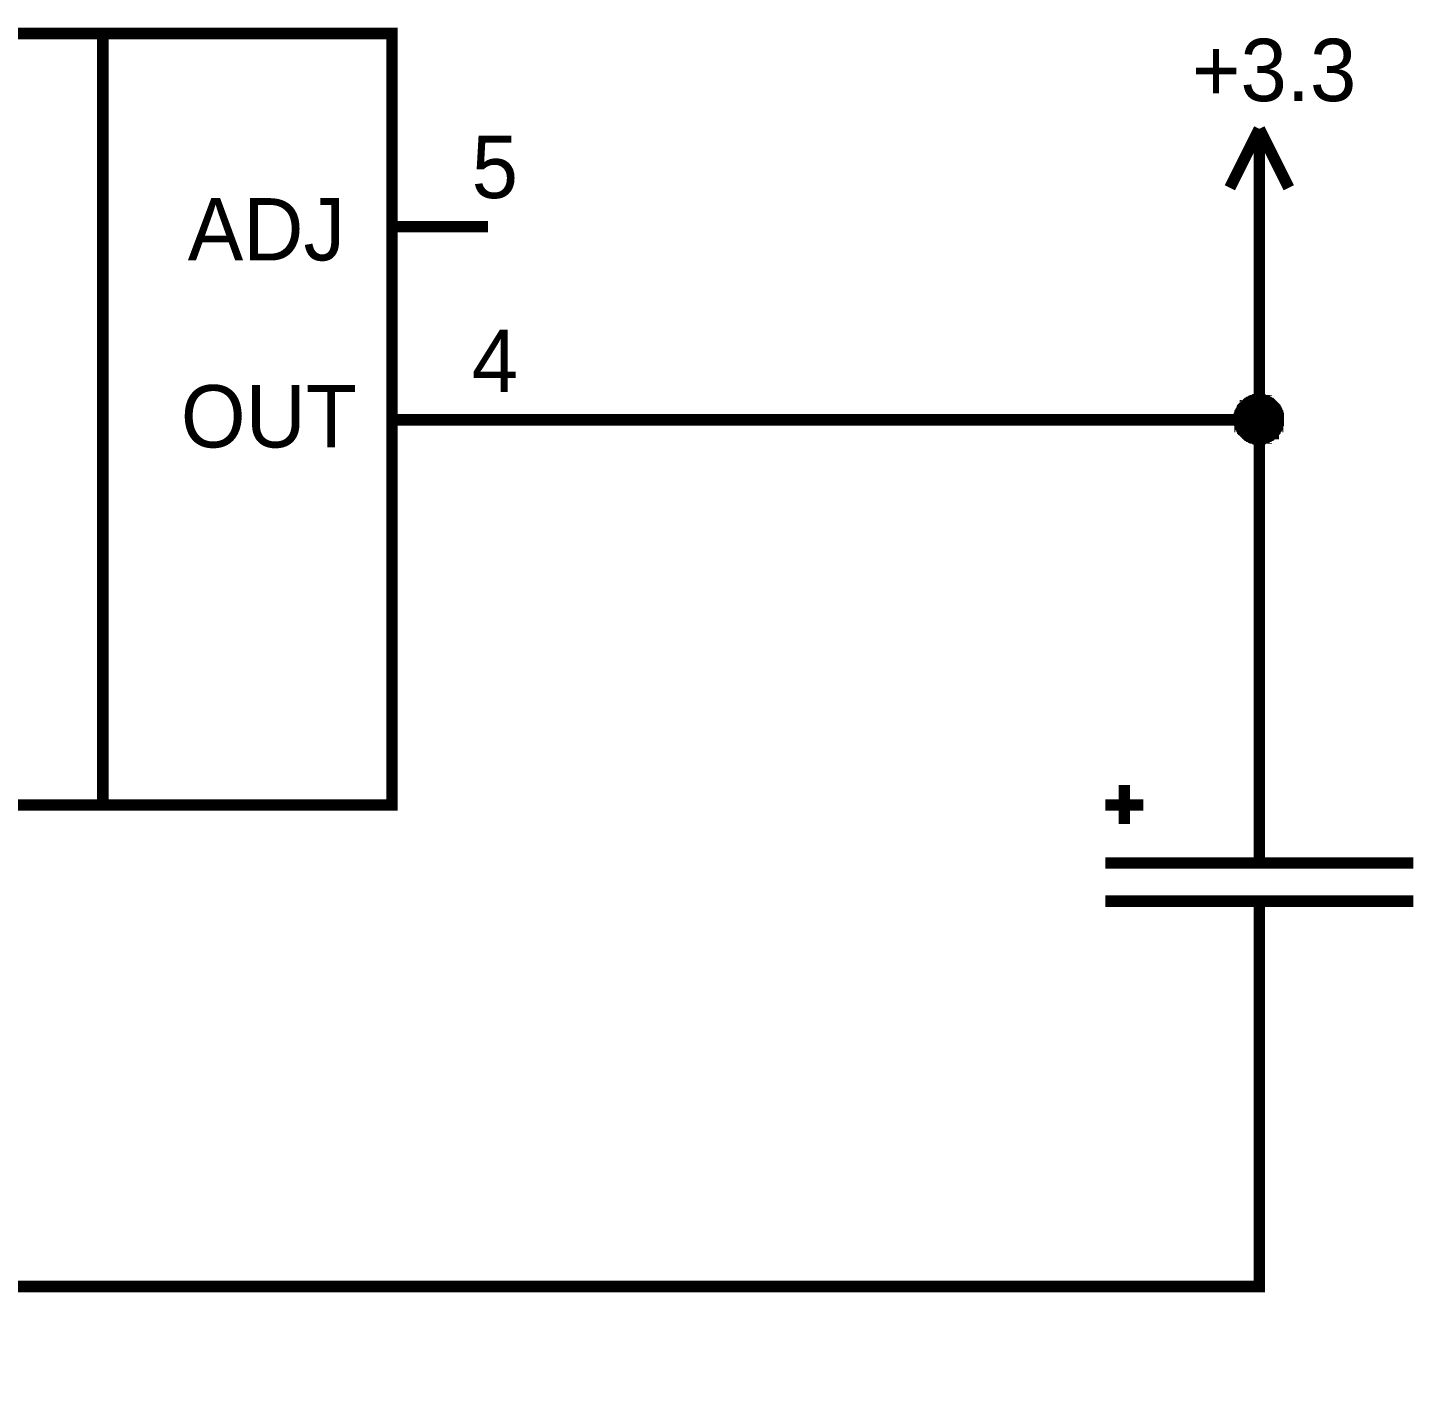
# Model space of a CAD drawing. Header units: millimetres. Extents: x 0 to 841, y 0 to 594.
# Drawn here: x 250.07 to 286.17, y 52.83 to 88.14 of the extents above; entities that cross this region are included whole.
import ezdxf

# ---------------------------------------------------------------- set-up
doc = ezdxf.new("R2010")
doc.units = ezdxf.units.MM
doc.layers.add('Sheet', color=255, linetype='Continuous')

msp = doc.modelspace()

# ---------------------------------------------------------------- linework, layer by layer
at = {"layer": 'Sheet', "const_width": 0.3}
msp.add_lwpolyline([(234.527, 87.995), (259.522, 87.995), (259.522, 67.984), (234.527, 67.984), (234.527, 87.995)], close=True, dxfattribs=at)
at = {"layer": 'Sheet'}
for points, const_width in [([(252.022, 87.995), (252.022, 67.984)], 0.3), ([(282.025, 85.525), (281.262, 83.997)], 0.3), ([(282.025, 85.525), (282.789, 83.997)], 0.3), ([(282.025, 82.987), (282.025, 85.525)], 0.3), ([(259.522, 82.987), (262.015, 82.987)], 0.3), ([(282.025, 68.995), (282.025, 77.978), (282.025, 82.987)], 0.3), ([(281.509, 77.978), (281.509, 78.001), (281.509, 78.023), (281.509, 78.068), (281.509, 78.091), (281.531, 78.113), (281.531, 78.135), (281.531, 78.158), (281.554, 78.18), (281.554, 78.203), (281.576, 78.225), (281.576, 78.248), (281.598, 78.27), (281.598, 78.293), (281.621, 78.315), (281.643, 78.338), (281.666, 78.338), (281.666, 78.36), (281.688, 78.382), (281.711, 78.405), (281.733, 78.405), (281.756, 78.427), (281.778, 78.427), (281.801, 78.45), (281.823, 78.45), (281.845, 78.472), (281.868, 78.472), (281.89, 78.472), (281.913, 78.495), (281.935, 78.495), (281.98, 78.495), (282.003, 78.495), (282.025, 78.495)], 0.3), ([(281.509, 77.978), (281.509, 78.001), (281.509, 78.023), (281.509, 78.068), (281.509, 78.091), (281.531, 78.113), (281.531, 78.135), (281.531, 78.158), (281.554, 78.18), (281.554, 78.203), (281.576, 78.225), (281.576, 78.248), (281.598, 78.27), (281.598, 78.293), (281.621, 78.315), (281.643, 78.338), (281.666, 78.338), (281.666, 78.36), (281.688, 78.382), (281.711, 78.405), (281.733, 78.405), (281.756, 78.427), (281.778, 78.427), (281.801, 78.45), (281.823, 78.45), (281.845, 78.472), (281.868, 78.472), (281.89, 78.472), (281.913, 78.495), (281.935, 78.495), (281.98, 78.495), (282.003, 78.495), (282.025, 78.495)], 0.3), ([(281.509, 77.978), (281.509, 78.001), (281.509, 78.023), (281.509, 78.068), (281.509, 78.091), (281.531, 78.113), (281.531, 78.135), (281.531, 78.158), (281.554, 78.18), (281.554, 78.203), (281.576, 78.225), (281.576, 78.248), (281.598, 78.27), (281.598, 78.293), (281.621, 78.315), (281.643, 78.338), (281.666, 78.338), (281.666, 78.36), (281.688, 78.382), (281.711, 78.405), (281.733, 78.405), (281.756, 78.427), (281.778, 78.427), (281.801, 78.45), (281.823, 78.45), (281.845, 78.472), (281.868, 78.472), (281.89, 78.472), (281.913, 78.495), (281.935, 78.495), (281.98, 78.495), (282.003, 78.495), (282.025, 78.495)], 0.3), ([(281.509, 77.978), (281.509, 78.001), (281.509, 78.023), (281.509, 78.068), (281.509, 78.091), (281.531, 78.113), (281.531, 78.135), (281.531, 78.158), (281.554, 78.18), (281.554, 78.203), (281.576, 78.225), (281.576, 78.248), (281.598, 78.27), (281.598, 78.293), (281.621, 78.315), (281.643, 78.338), (281.666, 78.338), (281.666, 78.36), (281.688, 78.382), (281.711, 78.405), (281.733, 78.405), (281.756, 78.427), (281.778, 78.427), (281.801, 78.45), (281.823, 78.45), (281.845, 78.472), (281.868, 78.472), (281.89, 78.472), (281.913, 78.495), (281.935, 78.495), (281.98, 78.495), (282.003, 78.495), (282.025, 78.495)], 0.3), ([(281.509, 77.978), (281.509, 78.001), (281.509, 78.023), (281.509, 78.068), (281.509, 78.091), (281.531, 78.113), (281.531, 78.135), (281.531, 78.158), (281.554, 78.18), (281.554, 78.203), (281.576, 78.225), (281.576, 78.248), (281.598, 78.27), (281.598, 78.293), (281.621, 78.315), (281.643, 78.338), (281.666, 78.338), (281.666, 78.36), (281.688, 78.382), (281.711, 78.405), (281.733, 78.405), (281.756, 78.427), (281.778, 78.427), (281.801, 78.45), (281.823, 78.45), (281.845, 78.472), (281.868, 78.472), (281.89, 78.472), (281.913, 78.495), (281.935, 78.495), (281.98, 78.495), (282.003, 78.495), (282.025, 78.495)], 0.0991), ([(281.509, 77.978), (281.509, 78.001), (281.509, 78.023), (281.509, 78.068), (281.509, 78.091), (281.531, 78.113), (281.531, 78.135), (281.531, 78.158), (281.554, 78.18), (281.554, 78.203), (281.576, 78.225), (281.576, 78.248), (281.598, 78.27), (281.598, 78.293), (281.621, 78.315), (281.643, 78.338), (281.666, 78.338), (281.666, 78.36), (281.688, 78.382), (281.711, 78.405), (281.733, 78.405), (281.756, 78.427), (281.778, 78.427), (281.801, 78.45), (281.823, 78.45), (281.845, 78.472), (281.868, 78.472), (281.89, 78.472), (281.913, 78.495), (281.935, 78.495), (281.98, 78.495), (282.003, 78.495), (282.025, 78.495)], 0.0991), ([(281.509, 77.978), (281.509, 78.001), (281.509, 78.023), (281.509, 78.068), (281.509, 78.091), (281.531, 78.113), (281.531, 78.135), (281.531, 78.158), (281.554, 78.18), (281.554, 78.203), (281.576, 78.225), (281.576, 78.248), (281.598, 78.27), (281.598, 78.293), (281.621, 78.315), (281.643, 78.338), (281.666, 78.338), (281.666, 78.36), (281.688, 78.382), (281.711, 78.405), (281.733, 78.405), (281.756, 78.427), (281.778, 78.427), (281.801, 78.45), (281.823, 78.45), (281.845, 78.472), (281.868, 78.472), (281.89, 78.472), (281.913, 78.495), (281.935, 78.495), (281.98, 78.495), (282.003, 78.495), (282.025, 78.495)], 0.0991), ([(281.509, 77.978), (281.509, 78.001), (281.509, 78.023), (281.509, 78.068), (281.509, 78.091), (281.531, 78.113), (281.531, 78.135), (281.531, 78.158), (281.554, 78.18), (281.554, 78.203), (281.576, 78.225), (281.576, 78.248), (281.598, 78.27), (281.598, 78.293), (281.621, 78.315), (281.643, 78.338), (281.666, 78.338), (281.666, 78.36), (281.688, 78.382), (281.711, 78.405), (281.733, 78.405), (281.756, 78.427), (281.778, 78.427), (281.801, 78.45), (281.823, 78.45), (281.845, 78.472), (281.868, 78.472), (281.89, 78.472), (281.913, 78.495), (281.935, 78.495), (281.98, 78.495), (282.003, 78.495), (282.025, 78.495)], 0.0991), ([(282.025, 78.495), (282.025, 78.495)], 0.3), ([(282.025, 78.495), (282.048, 78.495), (282.07, 78.495), (282.093, 78.495), (282.115, 78.495), (282.137, 78.472), (282.16, 78.472), (282.205, 78.472), (282.205, 78.45), (282.227, 78.45), (282.25, 78.427), (282.272, 78.427), (282.295, 78.405), (282.317, 78.405), (282.34, 78.382), (282.362, 78.36), (282.384, 78.338), (282.384, 78.338), (282.407, 78.315), (282.429, 78.293), (282.429, 78.27), (282.452, 78.248), (282.452, 78.225), (282.474, 78.203), (282.474, 78.18), (282.497, 78.158), (282.497, 78.135), (282.497, 78.113), (282.519, 78.091), (282.519, 78.068), (282.519, 78.023), (282.519, 78.001), (282.519, 77.978)], 0.3), ([(282.025, 78.495), (282.025, 78.495)], 0.3), ([(282.025, 78.495), (282.048, 78.495), (282.07, 78.495), (282.093, 78.495), (282.115, 78.495), (282.137, 78.472), (282.16, 78.472), (282.205, 78.472), (282.205, 78.45), (282.227, 78.45), (282.25, 78.427), (282.272, 78.427), (282.295, 78.405), (282.317, 78.405), (282.34, 78.382), (282.362, 78.36), (282.384, 78.338), (282.384, 78.338), (282.407, 78.315), (282.429, 78.293), (282.429, 78.27), (282.452, 78.248), (282.452, 78.225), (282.474, 78.203), (282.474, 78.18), (282.497, 78.158), (282.497, 78.135), (282.497, 78.113), (282.519, 78.091), (282.519, 78.068), (282.519, 78.023), (282.519, 78.001), (282.519, 77.978)], 0.3), ([(282.025, 78.495), (282.025, 78.495)], 0.3), ([(282.025, 78.495), (282.048, 78.495), (282.07, 78.495), (282.093, 78.495), (282.115, 78.495), (282.137, 78.472), (282.16, 78.472), (282.205, 78.472), (282.205, 78.45), (282.227, 78.45), (282.25, 78.427), (282.272, 78.427), (282.295, 78.405), (282.317, 78.405), (282.34, 78.382), (282.362, 78.36), (282.384, 78.338), (282.384, 78.338), (282.407, 78.315), (282.429, 78.293), (282.429, 78.27), (282.452, 78.248), (282.452, 78.225), (282.474, 78.203), (282.474, 78.18), (282.497, 78.158), (282.497, 78.135), (282.497, 78.113), (282.519, 78.091), (282.519, 78.068), (282.519, 78.023), (282.519, 78.001), (282.519, 77.978)], 0.3), ([(282.025, 78.495), (282.025, 78.495)], 0.3), ([(282.025, 78.495), (282.048, 78.495), (282.07, 78.495), (282.093, 78.495), (282.115, 78.495), (282.137, 78.472), (282.16, 78.472), (282.205, 78.472), (282.205, 78.45), (282.227, 78.45), (282.25, 78.427), (282.272, 78.427), (282.295, 78.405), (282.317, 78.405), (282.34, 78.382), (282.362, 78.36), (282.384, 78.338), (282.384, 78.338), (282.407, 78.315), (282.429, 78.293), (282.429, 78.27), (282.452, 78.248), (282.452, 78.225), (282.474, 78.203), (282.474, 78.18), (282.497, 78.158), (282.497, 78.135), (282.497, 78.113), (282.519, 78.091), (282.519, 78.068), (282.519, 78.023), (282.519, 78.001), (282.519, 77.978)], 0.3), ([(282.025, 78.495), (282.025, 78.495)], 0.0991), ([(282.025, 78.495), (282.048, 78.495), (282.07, 78.495), (282.093, 78.495), (282.115, 78.495), (282.137, 78.472), (282.16, 78.472), (282.205, 78.472), (282.205, 78.45), (282.227, 78.45), (282.25, 78.427), (282.272, 78.427), (282.295, 78.405), (282.317, 78.405), (282.34, 78.382), (282.362, 78.36), (282.384, 78.338), (282.384, 78.338), (282.407, 78.315), (282.429, 78.293), (282.429, 78.27), (282.452, 78.248), (282.452, 78.225), (282.474, 78.203), (282.474, 78.18), (282.497, 78.158), (282.497, 78.135), (282.497, 78.113), (282.519, 78.091), (282.519, 78.068), (282.519, 78.023), (282.519, 78.001), (282.519, 77.978)], 0.0991), ([(282.025, 78.495), (282.025, 78.495)], 0.0991), ([(282.025, 78.495), (282.048, 78.495), (282.07, 78.495), (282.093, 78.495), (282.115, 78.495), (282.137, 78.472), (282.16, 78.472), (282.205, 78.472), (282.205, 78.45), (282.227, 78.45), (282.25, 78.427), (282.272, 78.427), (282.295, 78.405), (282.317, 78.405), (282.34, 78.382), (282.362, 78.36), (282.384, 78.338), (282.384, 78.338), (282.407, 78.315), (282.429, 78.293), (282.429, 78.27), (282.452, 78.248), (282.452, 78.225), (282.474, 78.203), (282.474, 78.18), (282.497, 78.158), (282.497, 78.135), (282.497, 78.113), (282.519, 78.091), (282.519, 78.068), (282.519, 78.023), (282.519, 78.001), (282.519, 77.978)], 0.0991), ([(282.025, 78.495), (282.025, 78.495)], 0.0991), ([(282.025, 78.495), (282.048, 78.495), (282.07, 78.495), (282.093, 78.495), (282.115, 78.495), (282.137, 78.472), (282.16, 78.472), (282.205, 78.472), (282.205, 78.45), (282.227, 78.45), (282.25, 78.427), (282.272, 78.427), (282.295, 78.405), (282.317, 78.405), (282.34, 78.382), (282.362, 78.36), (282.384, 78.338), (282.384, 78.338), (282.407, 78.315), (282.429, 78.293), (282.429, 78.27), (282.452, 78.248), (282.452, 78.225), (282.474, 78.203), (282.474, 78.18), (282.497, 78.158), (282.497, 78.135), (282.497, 78.113), (282.519, 78.091), (282.519, 78.068), (282.519, 78.023), (282.519, 78.001), (282.519, 77.978)], 0.0991), ([(282.025, 78.495), (282.025, 78.495)], 0.0991), ([(282.025, 78.495), (282.048, 78.495), (282.07, 78.495), (282.093, 78.495), (282.115, 78.495), (282.137, 78.472), (282.16, 78.472), (282.205, 78.472), (282.205, 78.45), (282.227, 78.45), (282.25, 78.427), (282.272, 78.427), (282.295, 78.405), (282.317, 78.405), (282.34, 78.382), (282.362, 78.36), (282.384, 78.338), (282.384, 78.338), (282.407, 78.315), (282.429, 78.293), (282.429, 78.27), (282.452, 78.248), (282.452, 78.225), (282.474, 78.203), (282.474, 78.18), (282.497, 78.158), (282.497, 78.135), (282.497, 78.113), (282.519, 78.091), (282.519, 78.068), (282.519, 78.023), (282.519, 78.001), (282.519, 77.978)], 0.0991), ([(259.522, 77.978), (262.015, 77.978)], 0.3), ([(262.015, 77.978), (282.025, 77.978)], 0.3), ([(282.025, 77.484), (282.003, 77.484), (281.98, 77.484), (281.935, 77.484), (281.913, 77.484), (281.89, 77.507), (281.868, 77.507), (281.845, 77.507), (281.823, 77.529), (281.801, 77.529), (281.778, 77.551), (281.756, 77.551), (281.733, 77.574), (281.711, 77.574), (281.688, 77.596), (281.666, 77.619), (281.666, 77.619), (281.643, 77.641), (281.621, 77.664), (281.598, 77.686), (281.598, 77.709), (281.576, 77.731), (281.576, 77.754), (281.554, 77.776), (281.554, 77.799), (281.531, 77.799), (281.531, 77.843), (281.531, 77.866), (281.509, 77.888), (281.509, 77.911), (281.509, 77.933), (281.509, 77.956), (281.509, 77.978)], 0.3), ([(281.509, 77.978), (281.509, 77.978)], 0.3), ([(282.025, 77.484), (282.003, 77.484), (281.98, 77.484), (281.935, 77.484), (281.913, 77.484), (281.89, 77.507), (281.868, 77.507), (281.845, 77.507), (281.823, 77.529), (281.801, 77.529), (281.778, 77.551), (281.756, 77.551), (281.733, 77.574), (281.711, 77.574), (281.688, 77.596), (281.666, 77.619), (281.666, 77.619), (281.643, 77.641), (281.621, 77.664), (281.598, 77.686), (281.598, 77.709), (281.576, 77.731), (281.576, 77.754), (281.554, 77.776), (281.554, 77.799), (281.531, 77.799), (281.531, 77.843), (281.531, 77.866), (281.509, 77.888), (281.509, 77.911), (281.509, 77.933), (281.509, 77.956), (281.509, 77.978)], 0.3), ([(281.509, 77.978), (281.509, 77.978)], 0.3), ([(282.025, 77.484), (282.003, 77.484), (281.98, 77.484), (281.935, 77.484), (281.913, 77.484), (281.89, 77.507), (281.868, 77.507), (281.845, 77.507), (281.823, 77.529), (281.801, 77.529), (281.778, 77.551), (281.756, 77.551), (281.733, 77.574), (281.711, 77.574), (281.688, 77.596), (281.666, 77.619), (281.666, 77.619), (281.643, 77.641), (281.621, 77.664), (281.598, 77.686), (281.598, 77.709), (281.576, 77.731), (281.576, 77.754), (281.554, 77.776), (281.554, 77.799), (281.531, 77.799), (281.531, 77.843), (281.531, 77.866), (281.509, 77.888), (281.509, 77.911), (281.509, 77.933), (281.509, 77.956), (281.509, 77.978)], 0.3), ([(281.509, 77.978), (281.509, 77.978)], 0.3), ([(282.025, 77.484), (282.003, 77.484), (281.98, 77.484), (281.935, 77.484), (281.913, 77.484), (281.89, 77.507), (281.868, 77.507), (281.845, 77.507), (281.823, 77.529), (281.801, 77.529), (281.778, 77.551), (281.756, 77.551), (281.733, 77.574), (281.711, 77.574), (281.688, 77.596), (281.666, 77.619), (281.666, 77.619), (281.643, 77.641), (281.621, 77.664), (281.598, 77.686), (281.598, 77.709), (281.576, 77.731), (281.576, 77.754), (281.554, 77.776), (281.554, 77.799), (281.531, 77.799), (281.531, 77.843), (281.531, 77.866), (281.509, 77.888), (281.509, 77.911), (281.509, 77.933), (281.509, 77.956), (281.509, 77.978)], 0.3), ([(281.509, 77.978), (281.509, 77.978)], 0.3), ([(282.025, 77.484), (282.003, 77.484), (281.98, 77.484), (281.935, 77.484), (281.913, 77.484), (281.89, 77.507), (281.868, 77.507), (281.845, 77.507), (281.823, 77.529), (281.801, 77.529), (281.778, 77.551), (281.756, 77.551), (281.733, 77.574), (281.711, 77.574), (281.688, 77.596), (281.666, 77.619), (281.666, 77.619), (281.643, 77.641), (281.621, 77.664), (281.598, 77.686), (281.598, 77.709), (281.576, 77.731), (281.576, 77.754), (281.554, 77.776), (281.554, 77.799), (281.531, 77.799), (281.531, 77.843), (281.531, 77.866), (281.509, 77.888), (281.509, 77.911), (281.509, 77.933), (281.509, 77.956), (281.509, 77.978)], 0.0991), ([(281.509, 77.978), (281.509, 77.978)], 0.0991), ([(282.025, 77.484), (282.003, 77.484), (281.98, 77.484), (281.935, 77.484), (281.913, 77.484), (281.89, 77.507), (281.868, 77.507), (281.845, 77.507), (281.823, 77.529), (281.801, 77.529), (281.778, 77.551), (281.756, 77.551), (281.733, 77.574), (281.711, 77.574), (281.688, 77.596), (281.666, 77.619), (281.666, 77.619), (281.643, 77.641), (281.621, 77.664), (281.598, 77.686), (281.598, 77.709), (281.576, 77.731), (281.576, 77.754), (281.554, 77.776), (281.554, 77.799), (281.531, 77.799), (281.531, 77.843), (281.531, 77.866), (281.509, 77.888), (281.509, 77.911), (281.509, 77.933), (281.509, 77.956), (281.509, 77.978)], 0.0991), ([(281.509, 77.978), (281.509, 77.978)], 0.0991), ([(282.025, 77.484), (282.003, 77.484), (281.98, 77.484), (281.935, 77.484), (281.913, 77.484), (281.89, 77.507), (281.868, 77.507), (281.845, 77.507), (281.823, 77.529), (281.801, 77.529), (281.778, 77.551), (281.756, 77.551), (281.733, 77.574), (281.711, 77.574), (281.688, 77.596), (281.666, 77.619), (281.666, 77.619), (281.643, 77.641), (281.621, 77.664), (281.598, 77.686), (281.598, 77.709), (281.576, 77.731), (281.576, 77.754), (281.554, 77.776), (281.554, 77.799), (281.531, 77.799), (281.531, 77.843), (281.531, 77.866), (281.509, 77.888), (281.509, 77.911), (281.509, 77.933), (281.509, 77.956), (281.509, 77.978)], 0.0991), ([(281.509, 77.978), (281.509, 77.978)], 0.0991), ([(282.025, 77.484), (282.003, 77.484), (281.98, 77.484), (281.935, 77.484), (281.913, 77.484), (281.89, 77.507), (281.868, 77.507), (281.845, 77.507), (281.823, 77.529), (281.801, 77.529), (281.778, 77.551), (281.756, 77.551), (281.733, 77.574), (281.711, 77.574), (281.688, 77.596), (281.666, 77.619), (281.666, 77.619), (281.643, 77.641), (281.621, 77.664), (281.598, 77.686), (281.598, 77.709), (281.576, 77.731), (281.576, 77.754), (281.554, 77.776), (281.554, 77.799), (281.531, 77.799), (281.531, 77.843), (281.531, 77.866), (281.509, 77.888), (281.509, 77.911), (281.509, 77.933), (281.509, 77.956), (281.509, 77.978)], 0.0991), ([(281.509, 77.978), (281.509, 77.978)], 0.0991), ([(282.519, 77.978), (282.519, 77.956), (282.519, 77.933), (282.519, 77.911), (282.519, 77.888), (282.497, 77.866), (282.497, 77.843), (282.497, 77.799), (282.474, 77.799), (282.474, 77.776), (282.452, 77.754), (282.452, 77.731), (282.429, 77.709), (282.429, 77.686), (282.407, 77.664), (282.384, 77.641), (282.384, 77.619), (282.362, 77.619), (282.34, 77.596), (282.317, 77.574), (282.295, 77.574), (282.272, 77.551), (282.25, 77.551), (282.227, 77.529), (282.205, 77.529), (282.205, 77.507), (282.16, 77.507), (282.137, 77.507), (282.115, 77.484), (282.093, 77.484), (282.07, 77.484), (282.048, 77.484), (282.025, 77.484)], 0.3), ([(282.519, 77.978), (282.519, 77.956), (282.519, 77.933), (282.519, 77.911), (282.519, 77.888), (282.497, 77.866), (282.497, 77.843), (282.497, 77.799), (282.474, 77.799), (282.474, 77.776), (282.452, 77.754), (282.452, 77.731), (282.429, 77.709), (282.429, 77.686), (282.407, 77.664), (282.384, 77.641), (282.384, 77.619), (282.362, 77.619), (282.34, 77.596), (282.317, 77.574), (282.295, 77.574), (282.272, 77.551), (282.25, 77.551), (282.227, 77.529), (282.205, 77.529), (282.205, 77.507), (282.16, 77.507), (282.137, 77.507), (282.115, 77.484), (282.093, 77.484), (282.07, 77.484), (282.048, 77.484), (282.025, 77.484)], 0.3), ([(282.519, 77.978), (282.519, 77.956), (282.519, 77.933), (282.519, 77.911), (282.519, 77.888), (282.497, 77.866), (282.497, 77.843), (282.497, 77.799), (282.474, 77.799), (282.474, 77.776), (282.452, 77.754), (282.452, 77.731), (282.429, 77.709), (282.429, 77.686), (282.407, 77.664), (282.384, 77.641), (282.384, 77.619), (282.362, 77.619), (282.34, 77.596), (282.317, 77.574), (282.295, 77.574), (282.272, 77.551), (282.25, 77.551), (282.227, 77.529), (282.205, 77.529), (282.205, 77.507), (282.16, 77.507), (282.137, 77.507), (282.115, 77.484), (282.093, 77.484), (282.07, 77.484), (282.048, 77.484), (282.025, 77.484)], 0.3), ([(282.519, 77.978), (282.519, 77.956), (282.519, 77.933), (282.519, 77.911), (282.519, 77.888), (282.497, 77.866), (282.497, 77.843), (282.497, 77.799), (282.474, 77.799), (282.474, 77.776), (282.452, 77.754), (282.452, 77.731), (282.429, 77.709), (282.429, 77.686), (282.407, 77.664), (282.384, 77.641), (282.384, 77.619), (282.362, 77.619), (282.34, 77.596), (282.317, 77.574), (282.295, 77.574), (282.272, 77.551), (282.25, 77.551), (282.227, 77.529), (282.205, 77.529), (282.205, 77.507), (282.16, 77.507), (282.137, 77.507), (282.115, 77.484), (282.093, 77.484), (282.07, 77.484), (282.048, 77.484), (282.025, 77.484)], 0.3), ([(282.519, 77.978), (282.519, 77.956), (282.519, 77.933), (282.519, 77.911), (282.519, 77.888), (282.497, 77.866), (282.497, 77.843), (282.497, 77.799), (282.474, 77.799), (282.474, 77.776), (282.452, 77.754), (282.452, 77.731), (282.429, 77.709), (282.429, 77.686), (282.407, 77.664), (282.384, 77.641), (282.384, 77.619), (282.362, 77.619), (282.34, 77.596), (282.317, 77.574), (282.295, 77.574), (282.272, 77.551), (282.25, 77.551), (282.227, 77.529), (282.205, 77.529), (282.205, 77.507), (282.16, 77.507), (282.137, 77.507), (282.115, 77.484), (282.093, 77.484), (282.07, 77.484), (282.048, 77.484), (282.025, 77.484)], 0.0991), ([(282.519, 77.978), (282.519, 77.956), (282.519, 77.933), (282.519, 77.911), (282.519, 77.888), (282.497, 77.866), (282.497, 77.843), (282.497, 77.799), (282.474, 77.799), (282.474, 77.776), (282.452, 77.754), (282.452, 77.731), (282.429, 77.709), (282.429, 77.686), (282.407, 77.664), (282.384, 77.641), (282.384, 77.619), (282.362, 77.619), (282.34, 77.596), (282.317, 77.574), (282.295, 77.574), (282.272, 77.551), (282.25, 77.551), (282.227, 77.529), (282.205, 77.529), (282.205, 77.507), (282.16, 77.507), (282.137, 77.507), (282.115, 77.484), (282.093, 77.484), (282.07, 77.484), (282.048, 77.484), (282.025, 77.484)], 0.0991), ([(282.519, 77.978), (282.519, 77.956), (282.519, 77.933), (282.519, 77.911), (282.519, 77.888), (282.497, 77.866), (282.497, 77.843), (282.497, 77.799), (282.474, 77.799), (282.474, 77.776), (282.452, 77.754), (282.452, 77.731), (282.429, 77.709), (282.429, 77.686), (282.407, 77.664), (282.384, 77.641), (282.384, 77.619), (282.362, 77.619), (282.34, 77.596), (282.317, 77.574), (282.295, 77.574), (282.272, 77.551), (282.25, 77.551), (282.227, 77.529), (282.205, 77.529), (282.205, 77.507), (282.16, 77.507), (282.137, 77.507), (282.115, 77.484), (282.093, 77.484), (282.07, 77.484), (282.048, 77.484), (282.025, 77.484)], 0.0991), ([(282.519, 77.978), (282.519, 77.956), (282.519, 77.933), (282.519, 77.911), (282.519, 77.888), (282.497, 77.866), (282.497, 77.843), (282.497, 77.799), (282.474, 77.799), (282.474, 77.776), (282.452, 77.754), (282.452, 77.731), (282.429, 77.709), (282.429, 77.686), (282.407, 77.664), (282.384, 77.641), (282.384, 77.619), (282.362, 77.619), (282.34, 77.596), (282.317, 77.574), (282.295, 77.574), (282.272, 77.551), (282.25, 77.551), (282.227, 77.529), (282.205, 77.529), (282.205, 77.507), (282.16, 77.507), (282.137, 77.507), (282.115, 77.484), (282.093, 77.484), (282.07, 77.484), (282.048, 77.484), (282.025, 77.484)], 0.0991), ([(282.519, 77.978), (282.519, 77.978), (282.519, 77.978), (282.519, 77.978), (282.519, 77.978), (282.519, 77.978), (282.519, 77.978), (282.519, 77.978), (282.519, 77.978), (282.519, 77.978), (282.519, 77.978), (282.519, 77.978), (282.519, 77.978), (282.519, 77.978), (282.519, 77.978), (282.519, 77.978), (282.519, 77.978), (282.519, 77.978), (282.519, 77.978), (282.519, 77.978), (282.519, 77.978), (282.519, 77.978), (282.519, 77.978), (282.519, 77.978), (282.519, 77.978), (282.519, 77.978), (282.519, 77.978), (282.519, 77.978), (282.519, 77.978), (282.519, 77.978), (282.519, 77.978), (282.519, 77.978), (282.519, 77.978)], 0.3), ([(282.519, 77.978), (282.519, 77.978)], 0.3), ([(282.519, 77.978), (282.519, 77.978), (282.519, 77.978), (282.519, 77.978), (282.519, 77.978), (282.519, 77.978), (282.519, 77.978), (282.519, 77.978), (282.519, 77.978), (282.519, 77.978), (282.519, 77.978), (282.519, 77.978), (282.519, 77.978), (282.519, 77.978), (282.519, 77.978), (282.519, 77.978), (282.519, 77.978), (282.519, 77.978), (282.519, 77.978), (282.519, 77.978), (282.519, 77.978), (282.519, 77.978), (282.519, 77.978), (282.519, 77.978), (282.519, 77.978), (282.519, 77.978), (282.519, 77.978), (282.519, 77.978), (282.519, 77.978), (282.519, 77.978), (282.519, 77.978), (282.519, 77.978), (282.519, 77.978)], 0.3), ([(282.519, 77.978), (282.519, 77.978)], 0.3), ([(282.519, 77.978), (282.519, 77.978), (282.519, 77.978), (282.519, 77.978), (282.519, 77.978), (282.519, 77.978), (282.519, 77.978), (282.519, 77.978), (282.519, 77.978), (282.519, 77.978), (282.519, 77.978), (282.519, 77.978), (282.519, 77.978), (282.519, 77.978), (282.519, 77.978), (282.519, 77.978), (282.519, 77.978), (282.519, 77.978), (282.519, 77.978), (282.519, 77.978), (282.519, 77.978), (282.519, 77.978), (282.519, 77.978), (282.519, 77.978), (282.519, 77.978), (282.519, 77.978), (282.519, 77.978), (282.519, 77.978), (282.519, 77.978), (282.519, 77.978), (282.519, 77.978), (282.519, 77.978), (282.519, 77.978)], 0.3), ([(282.519, 77.978), (282.519, 77.978)], 0.3), ([(282.519, 77.978), (282.519, 77.978), (282.519, 77.978), (282.519, 77.978), (282.519, 77.978), (282.519, 77.978), (282.519, 77.978), (282.519, 77.978), (282.519, 77.978), (282.519, 77.978), (282.519, 77.978), (282.519, 77.978), (282.519, 77.978), (282.519, 77.978), (282.519, 77.978), (282.519, 77.978), (282.519, 77.978), (282.519, 77.978), (282.519, 77.978), (282.519, 77.978), (282.519, 77.978), (282.519, 77.978), (282.519, 77.978), (282.519, 77.978), (282.519, 77.978), (282.519, 77.978), (282.519, 77.978), (282.519, 77.978), (282.519, 77.978), (282.519, 77.978), (282.519, 77.978), (282.519, 77.978), (282.519, 77.978)], 0.3), ([(282.519, 77.978), (282.519, 77.978)], 0.3), ([(282.519, 77.978), (282.519, 77.978), (282.519, 77.978), (282.519, 77.978), (282.519, 77.978), (282.519, 77.978), (282.519, 77.978), (282.519, 77.978), (282.519, 77.978), (282.519, 77.978), (282.519, 77.978), (282.519, 77.978), (282.519, 77.978), (282.519, 77.978), (282.519, 77.978), (282.519, 77.978), (282.519, 77.978), (282.519, 77.978), (282.519, 77.978), (282.519, 77.978), (282.519, 77.978), (282.519, 77.978), (282.519, 77.978), (282.519, 77.978), (282.519, 77.978), (282.519, 77.978), (282.519, 77.978), (282.519, 77.978), (282.519, 77.978), (282.519, 77.978), (282.519, 77.978), (282.519, 77.978), (282.519, 77.978)], 0.0991), ([(282.519, 77.978), (282.519, 77.978)], 0.0991), ([(282.519, 77.978), (282.519, 77.978), (282.519, 77.978), (282.519, 77.978), (282.519, 77.978), (282.519, 77.978), (282.519, 77.978), (282.519, 77.978), (282.519, 77.978), (282.519, 77.978), (282.519, 77.978), (282.519, 77.978), (282.519, 77.978), (282.519, 77.978), (282.519, 77.978), (282.519, 77.978), (282.519, 77.978), (282.519, 77.978), (282.519, 77.978), (282.519, 77.978), (282.519, 77.978), (282.519, 77.978), (282.519, 77.978), (282.519, 77.978), (282.519, 77.978), (282.519, 77.978), (282.519, 77.978), (282.519, 77.978), (282.519, 77.978), (282.519, 77.978), (282.519, 77.978), (282.519, 77.978), (282.519, 77.978)], 0.0991), ([(282.519, 77.978), (282.519, 77.978)], 0.0991), ([(282.519, 77.978), (282.519, 77.978), (282.519, 77.978), (282.519, 77.978), (282.519, 77.978), (282.519, 77.978), (282.519, 77.978), (282.519, 77.978), (282.519, 77.978), (282.519, 77.978), (282.519, 77.978), (282.519, 77.978), (282.519, 77.978), (282.519, 77.978), (282.519, 77.978), (282.519, 77.978), (282.519, 77.978), (282.519, 77.978), (282.519, 77.978), (282.519, 77.978), (282.519, 77.978), (282.519, 77.978), (282.519, 77.978), (282.519, 77.978), (282.519, 77.978), (282.519, 77.978), (282.519, 77.978), (282.519, 77.978), (282.519, 77.978), (282.519, 77.978), (282.519, 77.978), (282.519, 77.978), (282.519, 77.978)], 0.0991), ([(282.519, 77.978), (282.519, 77.978)], 0.0991), ([(282.519, 77.978), (282.519, 77.978), (282.519, 77.978), (282.519, 77.978), (282.519, 77.978), (282.519, 77.978), (282.519, 77.978), (282.519, 77.978), (282.519, 77.978), (282.519, 77.978), (282.519, 77.978), (282.519, 77.978), (282.519, 77.978), (282.519, 77.978), (282.519, 77.978), (282.519, 77.978), (282.519, 77.978), (282.519, 77.978), (282.519, 77.978), (282.519, 77.978), (282.519, 77.978), (282.519, 77.978), (282.519, 77.978), (282.519, 77.978), (282.519, 77.978), (282.519, 77.978), (282.519, 77.978), (282.519, 77.978), (282.519, 77.978), (282.519, 77.978), (282.519, 77.978), (282.519, 77.978), (282.519, 77.978)], 0.0991), ([(282.519, 77.978), (282.519, 77.978)], 0.0991), ([(282.025, 66.479), (282.025, 68.995)], 0.3), ([(278.522, 67.49), (278.522, 68.5)], 0.3), ([(279.016, 67.984), (278.028, 67.984)], 0.3), ([(278.028, 66.479), (286.023, 66.479)], 0.3), ([(278.028, 65.491), (286.023, 65.491)], 0.3), ([(282.025, 65.491), (282.025, 62.998)], 0.3), ([(282.025, 62.998), (282.025, 55.497), (227.026, 55.497), (227.026, 52.981)], 0.3)]:
    msp.add_lwpolyline(points, dxfattribs=dict(at, const_width=const_width))
at = {"layer": 'Sheet', "const_width": 0.508}
msp.add_lwpolyline([(281.746, 78, 1), (282.254, 78, 1)], format="xyb", close=True, dxfattribs=at)

# ---------------------------------------------------------------- texts
at = {"layer": 'Sheet'}
for s, height, p in [('+3.3', 1.6171, (280.273, 86.243)), ('5', 1.617, (261.589, 83.728)), ('ADJ', 1.6171, (254.222, 82.111)), ('4', 1.617, (261.589, 78.697)), ('OUT', 1.6171, (254.043, 77.26))]:
    msp.add_text(s, height=height, dxfattribs=at).set_placement(p)

doc.saveas('drawing.dxf')
